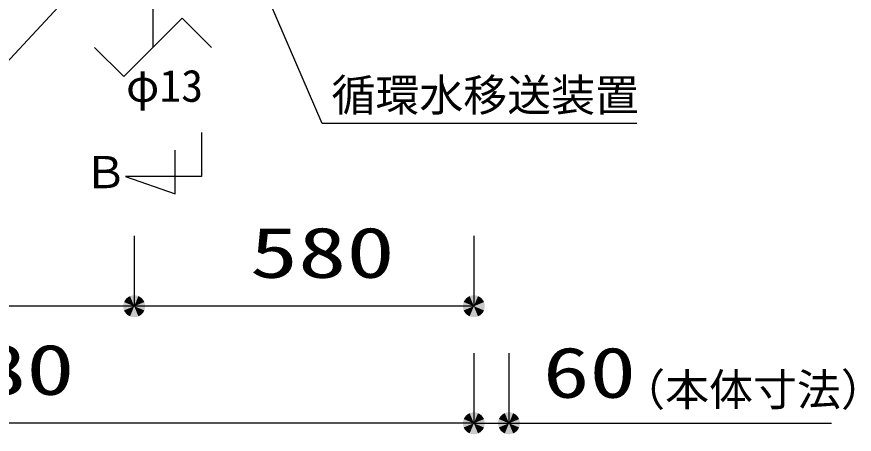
# Model space of a CAD drawing. Units: millimetres, scale not verified. Extents: x -9604 to 7714, y -6452 to 5625.
# Drawn here: x -5292 to -3862, y -301 to 412 of the extents above; entities that cross this region are included whole.
import ezdxf
from ezdxf.enums import TextEntityAlignment as Align

# ---------------------------------------------------------------- set-up
doc = ezdxf.new("R2010")
doc.units = ezdxf.units.MM
doc.header["$LTSCALE"] = 30
for name, color, linetype, lineweight in [('0-0_KUTAI', 4, 'Continuous', 25), ('0-1_KIKI', 3, 'Continuous', 25), ('0-4_W-PIPE', 7, 'Continuous', 25), ('0-5_MOJI', 7, 'Continuous', 25), ('0-6_SUNPO', 7, 'Continuous', 25), ('1-2_12', 3, 'Continuous', 25)]:
    doc.layers.add(name, color=color, linetype=linetype, lineweight=lineweight)
doc.styles.add('MS Gothic', font='')
doc.styles.add('ＭＳ ゴシック', font='')
doc.styles.get('MS Gothic').set_extended_font_data('MS Gothic')
doc.styles.get('ＭＳ ゴシック').set_extended_font_data('MS Gothic')

msp = doc.modelspace()

# ---------------------------------------------------------------- linework, layer by layer
at = {"layer": '0-0_KUTAI'}
msp.add_line((-5311.03, 332.23), (-4956.52, 713.26), dxfattribs=at)
msp.add_lwpolyline([(-4233.27, 229.85), (-4770.61, 229.85), (-4936.47, 613.79)], dxfattribs=at)
at = {"layer": '0-1_KIKI'}
msp.add_lwpolyline([(-4976.66, 214.28), (-4976.66, 139.28), (-5106.66, 139.28), (-5021.66, 109.28), (-5021.66, 184.28)], dxfattribs=at)
at = {"layer": '0-4_W-PIPE'}
for p, q in [((-5009.74, 409.71), (-5109.74, 309.71)), ((-4959.74, 359.71), (-5009.74, 409.71)), ((-5109.74, 309.71), (-5159.74, 359.71))]:
    msp.add_line(p, q, dxfattribs=at)
at = {"layer": '0-5_MOJI', "color": 4}
for p, q in [((-4511.74, -162.6), (-4511.74, -282.6)), ((-4451.74, -162.6), (-4451.74, -282.6)), ((-4511.74, -282.6), (-4451.74, -282.6))]:
    msp.add_line(p, q, dxfattribs=at)
at = {"layer": '0-5_MOJI'}
for points in [[(-4525, -269.34), (-4511.74, -282.6), (-4527.33, -272.18)], [(-4522.16, -267.01), (-4511.74, -282.6), (-4525, -269.34)], [(-4518.92, -265.28), (-4511.74, -282.6), (-4522.16, -267.01)], [(-4515.4, -264.21), (-4511.74, -282.6), (-4518.92, -265.28)], [(-4511.74, -263.85), (-4511.74, -282.6), (-4515.4, -264.21)], [(-4508.09, -264.21), (-4511.74, -282.6), (-4511.74, -263.85)], [(-4504.57, -265.28), (-4511.74, -282.6), (-4508.09, -264.21)], [(-4501.33, -267.01), (-4511.74, -282.6), (-4504.57, -265.28)], [(-4498.48, -269.34), (-4511.74, -282.6), (-4501.33, -267.01)], [(-4496.15, -272.18), (-4511.74, -282.6), (-4498.48, -269.34)], [(-4465, -269.34), (-4451.74, -282.6), (-4467.33, -272.18)], [(-4462.16, -267.01), (-4451.74, -282.6), (-4465, -269.34)], [(-4458.91, -265.28), (-4451.74, -282.6), (-4462.16, -267.01)], [(-4455.4, -264.21), (-4451.74, -282.6), (-4458.91, -265.28)], [(-4451.74, -263.85), (-4451.74, -282.6), (-4455.4, -264.21)], [(-4448.08, -264.21), (-4451.74, -282.6), (-4451.74, -263.85)], [(-4444.56, -265.28), (-4451.74, -282.6), (-4448.08, -264.21)], [(-4441.32, -267.01), (-4451.74, -282.6), (-4444.56, -265.28)], [(-4438.48, -269.34), (-4451.74, -282.6), (-4441.32, -267.01)], [(-4436.15, -272.18), (-4451.74, -282.6), (-4438.48, -269.34)], [(-4530.13, -278.94), (-4511.74, -282.6), (-4530.49, -282.6)], [(-4530.49, -282.6), (-4511.74, -282.6), (-4530.13, -286.26)], [(-4529.07, -275.42), (-4511.74, -282.6), (-4530.13, -278.94)], [(-4530.13, -286.26), (-4511.74, -282.6), (-4529.07, -289.77)], [(-4527.33, -272.18), (-4511.74, -282.6), (-4529.07, -275.42)], [(-4529.07, -289.77), (-4511.74, -282.6), (-4527.33, -293.02)], [(-4527.33, -293.02), (-4511.74, -282.6), (-4525, -295.86)], [(-4525, -295.86), (-4511.74, -282.6), (-4522.16, -298.19)], [(-4522.16, -298.19), (-4511.74, -282.6), (-4518.92, -299.92)], [(-4518.92, -299.92), (-4511.74, -282.6), (-4515.4, -300.99)], [(-4515.4, -300.99), (-4511.74, -282.6), (-4511.74, -301.35)], [(-4494.42, -275.42), (-4511.74, -282.6), (-4496.15, -272.18)], [(-4493.35, -278.94), (-4511.74, -282.6), (-4494.42, -275.42)], [(-4492.99, -282.6), (-4511.74, -282.6), (-4493.35, -278.94)], [(-4511.74, -301.35), (-4511.74, -282.6), (-4508.09, -300.99)], [(-4508.09, -300.99), (-4511.74, -282.6), (-4504.57, -299.92)], [(-4504.57, -299.92), (-4511.74, -282.6), (-4501.33, -298.19)], [(-4501.33, -298.19), (-4511.74, -282.6), (-4498.48, -295.86)], [(-4498.48, -295.86), (-4511.74, -282.6), (-4496.15, -293.02)], [(-4496.15, -293.02), (-4511.74, -282.6), (-4494.42, -289.77)], [(-4494.42, -289.77), (-4511.74, -282.6), (-4493.35, -286.26)], [(-4493.35, -286.26), (-4511.74, -282.6), (-4492.99, -282.6)], [(-4470.13, -278.94), (-4451.74, -282.6), (-4470.49, -282.6)], [(-4470.49, -282.6), (-4451.74, -282.6), (-4470.13, -286.26)], [(-4469.06, -275.42), (-4451.74, -282.6), (-4470.13, -278.94)], [(-4470.13, -286.26), (-4451.74, -282.6), (-4469.06, -289.77)], [(-4467.33, -272.18), (-4451.74, -282.6), (-4469.06, -275.42)], [(-4469.06, -289.77), (-4451.74, -282.6), (-4467.33, -293.02)], [(-4467.33, -293.02), (-4451.74, -282.6), (-4465, -295.86)], [(-4465, -295.86), (-4451.74, -282.6), (-4462.16, -298.19)], [(-4462.16, -298.19), (-4451.74, -282.6), (-4458.91, -299.92)], [(-4458.91, -299.92), (-4451.74, -282.6), (-4455.4, -300.99)], [(-4455.4, -300.99), (-4451.74, -282.6), (-4451.74, -301.35)], [(-4434.42, -275.42), (-4451.74, -282.6), (-4436.15, -272.18)], [(-4433.35, -278.94), (-4451.74, -282.6), (-4434.42, -275.42)], [(-4432.99, -282.6), (-4451.74, -282.6), (-4433.35, -278.94)], [(-4451.74, -301.35), (-4451.74, -282.6), (-4448.08, -300.99)], [(-4448.08, -300.99), (-4451.74, -282.6), (-4444.56, -299.92)], [(-4444.56, -299.92), (-4451.74, -282.6), (-4441.32, -298.19)], [(-4441.32, -298.19), (-4451.74, -282.6), (-4438.48, -295.86)], [(-4438.48, -295.86), (-4451.74, -282.6), (-4436.15, -293.02)], [(-4436.15, -293.02), (-4451.74, -282.6), (-4434.42, -289.77)], [(-4434.42, -289.77), (-4451.74, -282.6), (-4433.35, -286.26)], [(-4433.35, -286.26), (-4451.74, -282.6), (-4432.99, -282.6)]]:
    msp.add_solid(points, dxfattribs=at)
at = {"layer": '0-6_SUNPO', "color": 4}
for p, q in [((-5091.74, 37.4), (-5091.74, -82.6)), ((-5091.74, 37.4), (-5091.74, -82.6)), ((-4511.74, 37.4), (-4511.74, -82.6)), ((-5091.74, -82.6), (-6291.74, -82.6)), ((-4511.74, -82.6), (-5091.74, -82.6)), ((-4511.74, -162.6), (-4511.74, -282.6)), ((-4511.74, -282.6), (-6291.74, -282.6)), ((-4451.74, -282.51), (-3901.22, -282.51))]:
    msp.add_line(p, q, dxfattribs=at)
at = {"layer": '0-6_SUNPO'}
for points in [[(-5105, -69.34), (-5091.74, -82.6), (-5107.33, -72.18)], [(-5105, -69.34), (-5091.74, -82.6), (-5107.33, -72.18)], [(-5102.16, -67.01), (-5091.74, -82.6), (-5105, -69.34)], [(-5102.16, -67.01), (-5091.74, -82.6), (-5105, -69.34)], [(-5098.92, -65.28), (-5091.74, -82.6), (-5102.16, -67.01)], [(-5098.92, -65.28), (-5091.74, -82.6), (-5102.16, -67.01)], [(-5095.4, -64.21), (-5091.74, -82.6), (-5098.92, -65.28)], [(-5095.4, -64.21), (-5091.74, -82.6), (-5098.92, -65.28)], [(-5091.74, -63.85), (-5091.74, -82.6), (-5095.4, -64.21)], [(-5091.74, -63.85), (-5091.74, -82.6), (-5095.4, -64.21)], [(-5088.09, -64.21), (-5091.74, -82.6), (-5091.74, -63.85)], [(-5088.09, -64.21), (-5091.74, -82.6), (-5091.74, -63.85)], [(-5084.57, -65.28), (-5091.74, -82.6), (-5088.09, -64.21)], [(-5084.57, -65.28), (-5091.74, -82.6), (-5088.09, -64.21)], [(-5081.33, -67.01), (-5091.74, -82.6), (-5084.57, -65.28)], [(-5081.33, -67.01), (-5091.74, -82.6), (-5084.57, -65.28)], [(-5078.48, -69.34), (-5091.74, -82.6), (-5081.33, -67.01)], [(-5078.48, -69.34), (-5091.74, -82.6), (-5081.33, -67.01)], [(-5076.15, -72.18), (-5091.74, -82.6), (-5078.48, -69.34)], [(-5076.15, -72.18), (-5091.74, -82.6), (-5078.48, -69.34)], [(-4525, -69.34), (-4511.74, -82.6), (-4527.33, -72.18)], [(-4522.16, -67.01), (-4511.74, -82.6), (-4525, -69.34)], [(-4518.92, -65.28), (-4511.74, -82.6), (-4522.16, -67.01)], [(-4515.4, -64.21), (-4511.74, -82.6), (-4518.92, -65.28)], [(-4511.74, -63.85), (-4511.74, -82.6), (-4515.4, -64.21)], [(-4508.09, -64.21), (-4511.74, -82.6), (-4511.74, -63.85)], [(-4504.57, -65.28), (-4511.74, -82.6), (-4508.09, -64.21)], [(-4501.33, -67.01), (-4511.74, -82.6), (-4504.57, -65.28)], [(-4498.48, -69.34), (-4511.74, -82.6), (-4501.33, -67.01)], [(-4496.15, -72.18), (-4511.74, -82.6), (-4498.48, -69.34)], [(-5110.13, -78.94), (-5091.74, -82.6), (-5110.49, -82.6)], [(-5110.13, -78.94), (-5091.74, -82.6), (-5110.49, -82.6)], [(-5110.49, -82.6), (-5091.74, -82.6), (-5110.13, -86.26)], [(-5110.49, -82.6), (-5091.74, -82.6), (-5110.13, -86.26)], [(-5109.07, -75.42), (-5091.74, -82.6), (-5110.13, -78.94)], [(-5109.07, -75.42), (-5091.74, -82.6), (-5110.13, -78.94)], [(-5110.13, -86.26), (-5091.74, -82.6), (-5109.07, -89.77)], [(-5110.13, -86.26), (-5091.74, -82.6), (-5109.07, -89.77)], [(-5107.33, -72.18), (-5091.74, -82.6), (-5109.07, -75.42)], [(-5107.33, -72.18), (-5091.74, -82.6), (-5109.07, -75.42)], [(-5109.07, -89.77), (-5091.74, -82.6), (-5107.33, -93.02)], [(-5109.07, -89.77), (-5091.74, -82.6), (-5107.33, -93.02)], [(-5107.33, -93.02), (-5091.74, -82.6), (-5105, -95.86)], [(-5107.33, -93.02), (-5091.74, -82.6), (-5105, -95.86)], [(-5105, -95.86), (-5091.74, -82.6), (-5102.16, -98.19)], [(-5105, -95.86), (-5091.74, -82.6), (-5102.16, -98.19)], [(-5102.16, -98.19), (-5091.74, -82.6), (-5098.92, -99.92)], [(-5102.16, -98.19), (-5091.74, -82.6), (-5098.92, -99.92)], [(-5098.92, -99.92), (-5091.74, -82.6), (-5095.4, -100.99)], [(-5098.92, -99.92), (-5091.74, -82.6), (-5095.4, -100.99)], [(-5095.4, -100.99), (-5091.74, -82.6), (-5091.74, -101.35)], [(-5095.4, -100.99), (-5091.74, -82.6), (-5091.74, -101.35)], [(-5074.42, -75.42), (-5091.74, -82.6), (-5076.15, -72.18)], [(-5074.42, -75.42), (-5091.74, -82.6), (-5076.15, -72.18)], [(-5073.35, -78.94), (-5091.74, -82.6), (-5074.42, -75.42)], [(-5073.35, -78.94), (-5091.74, -82.6), (-5074.42, -75.42)], [(-5072.99, -82.6), (-5091.74, -82.6), (-5073.35, -78.94)], [(-5072.99, -82.6), (-5091.74, -82.6), (-5073.35, -78.94)], [(-5091.74, -101.35), (-5091.74, -82.6), (-5088.09, -100.99)], [(-5088.09, -100.99), (-5091.74, -82.6), (-5084.57, -99.92)], [(-5084.57, -99.92), (-5091.74, -82.6), (-5081.33, -98.19)], [(-5081.33, -98.19), (-5091.74, -82.6), (-5078.48, -95.86)], [(-5078.48, -95.86), (-5091.74, -82.6), (-5076.15, -93.02)], [(-5076.15, -93.02), (-5091.74, -82.6), (-5074.42, -89.77)], [(-5074.42, -89.77), (-5091.74, -82.6), (-5073.35, -86.26)], [(-5073.35, -86.26), (-5091.74, -82.6), (-5072.99, -82.6)], [(-5091.74, -101.35), (-5091.74, -82.6), (-5088.09, -100.99)], [(-5088.09, -100.99), (-5091.74, -82.6), (-5084.57, -99.92)], [(-5084.57, -99.92), (-5091.74, -82.6), (-5081.33, -98.19)], [(-5081.33, -98.19), (-5091.74, -82.6), (-5078.48, -95.86)], [(-5078.48, -95.86), (-5091.74, -82.6), (-5076.15, -93.02)], [(-5076.15, -93.02), (-5091.74, -82.6), (-5074.42, -89.77)], [(-5074.42, -89.77), (-5091.74, -82.6), (-5073.35, -86.26)], [(-5073.35, -86.26), (-5091.74, -82.6), (-5072.99, -82.6)], [(-4530.13, -78.94), (-4511.74, -82.6), (-4530.49, -82.6)], [(-4530.49, -82.6), (-4511.74, -82.6), (-4530.13, -86.26)], [(-4529.07, -75.42), (-4511.74, -82.6), (-4530.13, -78.94)], [(-4530.13, -86.26), (-4511.74, -82.6), (-4529.07, -89.77)], [(-4527.33, -72.18), (-4511.74, -82.6), (-4529.07, -75.42)], [(-4529.07, -89.77), (-4511.74, -82.6), (-4527.33, -93.02)], [(-4527.33, -93.02), (-4511.74, -82.6), (-4525, -95.86)], [(-4525, -95.86), (-4511.74, -82.6), (-4522.16, -98.19)], [(-4522.16, -98.19), (-4511.74, -82.6), (-4518.92, -99.92)], [(-4518.92, -99.92), (-4511.74, -82.6), (-4515.4, -100.99)], [(-4515.4, -100.99), (-4511.74, -82.6), (-4511.74, -101.35)], [(-4494.42, -75.42), (-4511.74, -82.6), (-4496.15, -72.18)], [(-4493.35, -78.94), (-4511.74, -82.6), (-4494.42, -75.42)], [(-4492.99, -82.6), (-4511.74, -82.6), (-4493.35, -78.94)], [(-4511.74, -101.35), (-4511.74, -82.6), (-4508.09, -100.99)], [(-4508.09, -100.99), (-4511.74, -82.6), (-4504.57, -99.92)], [(-4504.57, -99.92), (-4511.74, -82.6), (-4501.33, -98.19)], [(-4501.33, -98.19), (-4511.74, -82.6), (-4498.48, -95.86)], [(-4498.48, -95.86), (-4511.74, -82.6), (-4496.15, -93.02)], [(-4496.15, -93.02), (-4511.74, -82.6), (-4494.42, -89.77)], [(-4494.42, -89.77), (-4511.74, -82.6), (-4493.35, -86.26)], [(-4493.35, -86.26), (-4511.74, -82.6), (-4492.99, -82.6)], [(-4525, -269.34), (-4511.74, -282.6), (-4527.33, -272.18)], [(-4522.16, -267.01), (-4511.74, -282.6), (-4525, -269.34)], [(-4518.92, -265.28), (-4511.74, -282.6), (-4522.16, -267.01)], [(-4515.4, -264.21), (-4511.74, -282.6), (-4518.92, -265.28)], [(-4511.74, -263.85), (-4511.74, -282.6), (-4515.4, -264.21)], [(-4508.09, -264.21), (-4511.74, -282.6), (-4511.74, -263.85)], [(-4504.57, -265.28), (-4511.74, -282.6), (-4508.09, -264.21)], [(-4501.33, -267.01), (-4511.74, -282.6), (-4504.57, -265.28)], [(-4498.48, -269.34), (-4511.74, -282.6), (-4501.33, -267.01)], [(-4496.15, -272.18), (-4511.74, -282.6), (-4498.48, -269.34)], [(-4530.13, -278.94), (-4511.74, -282.6), (-4530.49, -282.6)], [(-4530.49, -282.6), (-4511.74, -282.6), (-4530.13, -286.26)], [(-4529.07, -275.42), (-4511.74, -282.6), (-4530.13, -278.94)], [(-4530.13, -286.26), (-4511.74, -282.6), (-4529.07, -289.77)], [(-4527.33, -272.18), (-4511.74, -282.6), (-4529.07, -275.42)], [(-4529.07, -289.77), (-4511.74, -282.6), (-4527.33, -293.02)], [(-4527.33, -293.02), (-4511.74, -282.6), (-4525, -295.86)], [(-4525, -295.86), (-4511.74, -282.6), (-4522.16, -298.19)], [(-4522.16, -298.19), (-4511.74, -282.6), (-4518.92, -299.92)], [(-4518.92, -299.92), (-4511.74, -282.6), (-4515.4, -300.99)], [(-4515.4, -300.99), (-4511.74, -282.6), (-4511.74, -301.35)], [(-4494.42, -275.42), (-4511.74, -282.6), (-4496.15, -272.18)], [(-4493.35, -278.94), (-4511.74, -282.6), (-4494.42, -275.42)], [(-4492.99, -282.6), (-4511.74, -282.6), (-4493.35, -278.94)], [(-4511.74, -301.35), (-4511.74, -282.6), (-4508.09, -300.99)], [(-4508.09, -300.99), (-4511.74, -282.6), (-4504.57, -299.92)], [(-4504.57, -299.92), (-4511.74, -282.6), (-4501.33, -298.19)], [(-4501.33, -298.19), (-4511.74, -282.6), (-4498.48, -295.86)], [(-4498.48, -295.86), (-4511.74, -282.6), (-4496.15, -293.02)], [(-4496.15, -293.02), (-4511.74, -282.6), (-4494.42, -289.77)], [(-4494.42, -289.77), (-4511.74, -282.6), (-4493.35, -286.26)], [(-4493.35, -286.26), (-4511.74, -282.6), (-4492.99, -282.6)]]:
    msp.add_solid(points, dxfattribs=at)
at = {"layer": '1-2_12', "color": 6}
msp.add_line((-5059.74, 559.93), (-5059.74, 359.71), dxfattribs=at)

# ---------------------------------------------------------------- texts
at = {"layer": '0-1_KIKI', "color": 4, "style": 'MS Gothic'}
for s, p in [('循環水移送装置', (-4754.83, 234.06)), ('Ｂ', (-5178.19, 102.53))]:
    msp.add_text(s, height=54.99, dxfattribs=at).set_placement(p, align=Align.BOTTOM_LEFT)
at = {"layer": '0-4_W-PIPE', "color": 4, "style": 'MS Gothic'}
msp.add_text('φ13', height=54.99, dxfattribs=at).set_placement((-5105.7, 250.12), align=Align.BOTTOM_LEFT)
at = {"layer": '0-5_MOJI', "color": 3, "style": 'ＭＳ ゴシック', "width": 1.35}
msp.add_text('60', height=86.59, dxfattribs=at).set_placement((-4393.76, -265.05), align=Align.BOTTOM_LEFT)
at = {"layer": '0-6_SUNPO', "color": 3, "style": 'ＭＳ ゴシック', "width": 1.4}
for s, p in [('580', (-4894.31, -60.1)), ('1780', (-5523.46, -260.1))]:
    msp.add_text(s, height=86.59, dxfattribs=at).set_placement(p, align=Align.BOTTOM_LEFT)
at = {"layer": '0-6_SUNPO', "color": 4, "style": 'MS Gothic'}
msp.add_text('（本体寸法）', height=54.99, dxfattribs=at).set_placement((-4260.03, -269.1), align=Align.BOTTOM_LEFT)

doc.saveas('drawing.dxf')
